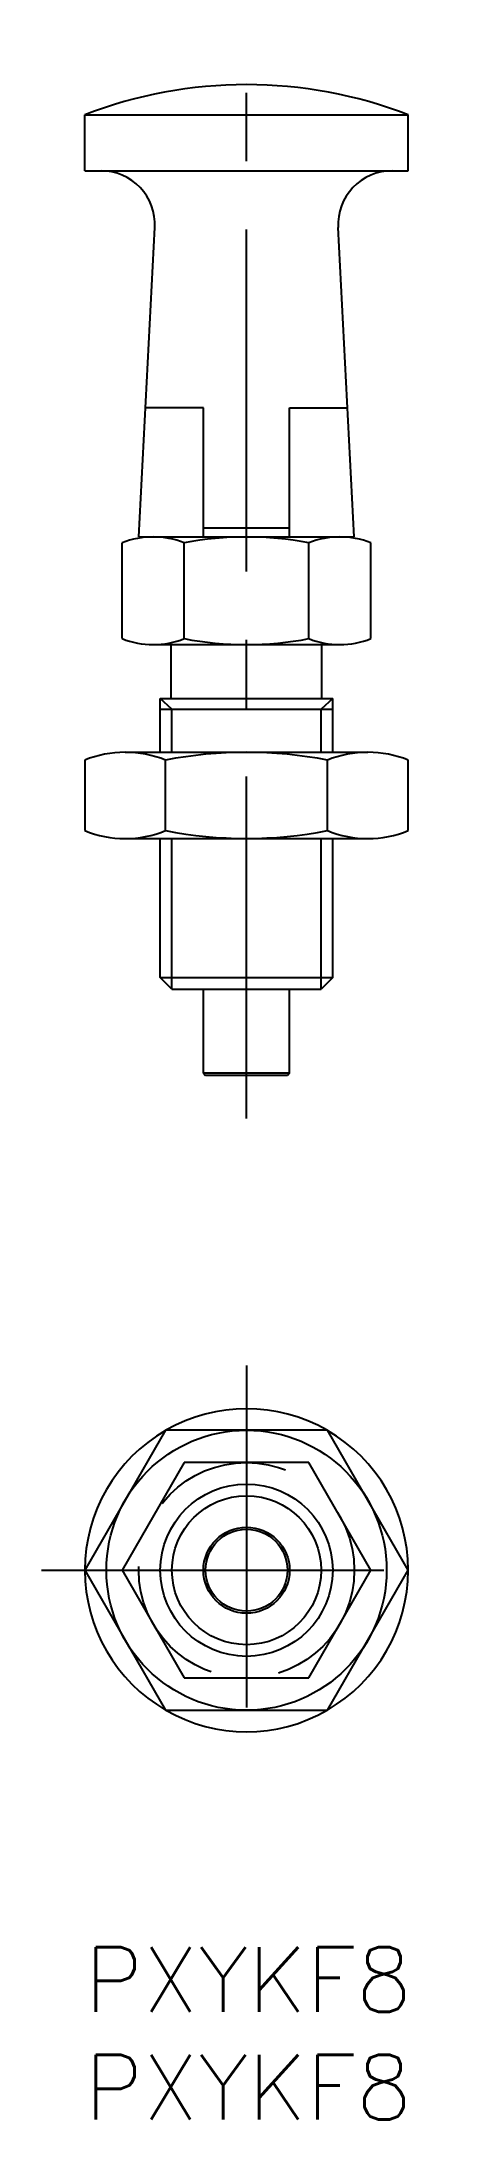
# Model space of a CAD drawing. Extents: x -2 to 17, y -8 to 88.5.
import ezdxf

# ---------------------------------------------------------------- set-up
doc = ezdxf.new("R2010")
doc.units = 0
doc.header["$LTSCALE"] = 0.5
doc.linetypes.add('CENTER', pattern=[50.8, 31.75, -6.35, 6.35, -6.35])
doc.linetypes.add('DASHED', pattern=[19.05, 12.7, -6.35])
for name, color, linetype in [('MSM_CENTER', 1, 'CENTER'), ('MSM_CONTINUOUS', 7, 'CONTINUOUS'), ('MSM_DASHED', 4, 'DASHED'), ('MSM_NARROW', 5, 'CONTINUOUS'), ('MSM_PART_NUMBER', 7, 'CONTINUOUS')]:
    doc.layers.add(name, color=color, linetype=linetype)
doc.styles.get("Standard").update_dxf_attribs({"font": 'txt.shx', "height": 1, "bigfont": 'bigfont.shx'})

# ---------------------------------------------------------------- blocks, each defined once
blk = doc.blocks.new('*U3')
at = {"layer": 'MSM_PART_NUMBER'}
blk.add_text('PXYKF8', height=3, dxfattribs=at).set_placement((0, -3))
blk = doc.blocks.new('*U4')
at = {"layer": 'MSM_PART_NUMBER'}
blk.add_text('PXYKF8', height=3, dxfattribs=at).set_placement((0, -8))

msp = doc.modelspace()

# ---------------------------------------------------------------- linework, layer by layer
at = {"layer": 'MSM_CENTER'}
for p, q in [((7.506, 38.474), (7.506, 88.474)), ((7.506, 27), (7.506, 8)), ((-2, 17.5), (17.011, 17.5))]:
    msp.add_line(p, q, dxfattribs=at)
at = {"layer": 'MSM_CONTINUOUS'}
for p, q in [((0.006, 85.074), (15.006, 85.074)), ((0.006, 82.474), (0.006, 85.074)), ((15.006, 82.474), (15.006, 85.074)), ((0.006, 82.474), (15.006, 82.474)), ((2.506, 65.474), (3.252, 79.844)), ((12.506, 65.474), (11.759, 79.844)), ((5.506, 71.474), (2.817, 71.474)), ((5.506, 65.474), (5.506, 71.474)), ((9.506, 65.474), (9.506, 71.474)), ((9.506, 71.474), (12.194, 71.474)), ((9.506, 65.874), (5.506, 65.874)), ((1.732, 60.754), (1.732, 65.193)), ((2.506, 65.474), (12.506, 65.474)), ((4.619, 60.754), (4.619, 65.193)), ((10.392, 60.754), (10.392, 65.193)), ((13.279, 60.754), (13.279, 65.193)), ((3.175, 60.474), (11.836, 60.474)), ((4.006, 57.974), (4.006, 60.474)), ((11.006, 57.974), (11.006, 60.474)), ((3.506, 57.974), (11.506, 57.974)), ((3.506, 55.474), (3.506, 57.974)), ((11.506, 55.474), (11.506, 57.974)), ((3.506, 57.474), (11.506, 57.474)), ((0, 55.109), (0, 51.838)), ((1.876, 55.474), (13.135, 55.474)), ((3.753, 51.838), (3.753, 55.109)), ((11.258, 51.838), (11.258, 55.109)), ((15.011, 51.838), (15.011, 55.109)), ((1.876, 51.474), (13.135, 51.474)), ((3.506, 45.015), (3.506, 51.474)), ((11.506, 45.015), (11.506, 51.474)), ((4.047, 44.474), (3.506, 45.015)), ((3.506, 45.015), (11.506, 45.015)), ((4.047, 44.474), (10.964, 44.474)), ((5.506, 40.574), (5.506, 44.474)), ((9.506, 40.574), (9.506, 44.474)), ((11.506, 45.015), (10.964, 44.474)), ((5.506, 40.574), (5.606, 40.474)), ((9.506, 40.574), (5.506, 40.574)), ((9.506, 40.574), (9.406, 40.474)), ((9.406, 40.474), (5.606, 40.474)), ((3.753, 24), (0, 17.5)), ((11.258, 24), (3.753, 24)), ((15.011, 17.5), (11.258, 24)), ((0, 17.5), (3.753, 11)), ((11.258, 11), (15.011, 17.5)), ((3.753, 11), (11.258, 11))]:
    msp.add_line(p, q, dxfattribs=at)
for radius in [6.5, 4, 2, 1.9]:
    msp.add_circle((7.506, 17.5), radius, dxfattribs=at)
for centre, radius, start, end in [((7.506, 65.684), 20.789, 68.85295, 111.14705), ((0.756, 79.974), 2.5, 357.02577, 90), ((14.256, 79.974), 2.5, 90, 182.97423), ((3.175, 61.619), 3.855, 68.01264, 111.98736), ((7.506, 50.474), 15, 78.9042, 101.0958), ((11.836, 61.619), 3.855, 68.01264, 111.98736), ((3.175, 64.329), 3.855, 248.01264, 291.98736), ((7.506, 75.474), 15, 258.9042, 281.0958), ((11.836, 64.329), 3.855, 248.01264, 291.98736), ((1.876, 50.462), 5.012, 68.01264, 111.98736), ((7.506, 35.974), 19.5, 78.9042, 101.0958), ((13.135, 50.462), 5.012, 68.01264, 111.98736), ((1.876, 56.485), 5.012, 248.01264, 291.98736), ((7.506, 70.974), 19.5, 258.9042, 281.0958), ((13.135, 56.485), 5.012, 248.01264, 291.98736), ((7.506, 17.5), 7.5, 60.07357, 119.92643), ((7.506, 17.5), 7.5, 120.07357, 179.92643), ((7.506, 17.5), 7.5, 0.07357, 59.92643), ((7.506, 17.5), 7.5, 180.07357, 239.92643), ((7.506, 17.5), 7.5, 300.07357, 359.92643), ((7.506, 17.5), 7.5, 240.07357, 299.92643)]:
    msp.add_arc(centre, radius, start, end, dxfattribs=at)
at = {"layer": 'MSM_DASHED'}
for p, q in [((4.619, 22.5), (1.732, 17.5)), ((10.392, 22.5), (4.619, 22.5)), ((13.279, 17.5), (10.392, 22.5)), ((1.732, 17.5), (4.619, 12.5)), ((10.392, 12.5), (13.279, 17.5)), ((4.619, 12.5), (10.392, 12.5))]:
    msp.add_line(p, q, dxfattribs=at)
msp.add_circle((7.506, 17.5), 5, dxfattribs=at)
for start, end in [(119.92643, 120.07357), (59.92643, 60.07357), (179.92643, 180.07357), (359.92643, 0.07357), (239.92643, 240.07357), (299.92643, 300.07357)]:
    msp.add_arc((7.506, 17.5), 7.5, start, end, dxfattribs=at)
at = {"layer": 'MSM_NARROW'}
for p, q in [((4.047, 57.474), (3.506, 57.974)), ((11.506, 57.974), (10.964, 57.474)), ((4.047, 55.474), (4.047, 57.474)), ((10.964, 55.474), (10.964, 57.474)), ((4.047, 44.474), (4.047, 51.474)), ((10.964, 44.474), (10.964, 51.474))]:
    msp.add_line(p, q, dxfattribs=at)
msp.add_circle((7.506, 17.5), 3.458, dxfattribs=at)

# ---------------------------------------------------------------- block references
at = {"layer": 'MSM_CONTINUOUS'}
for name in ['*U3', '*U4']:
    msp.add_blockref(name, (0, 0), dxfattribs=at)

doc.saveas('drawing.dxf')
